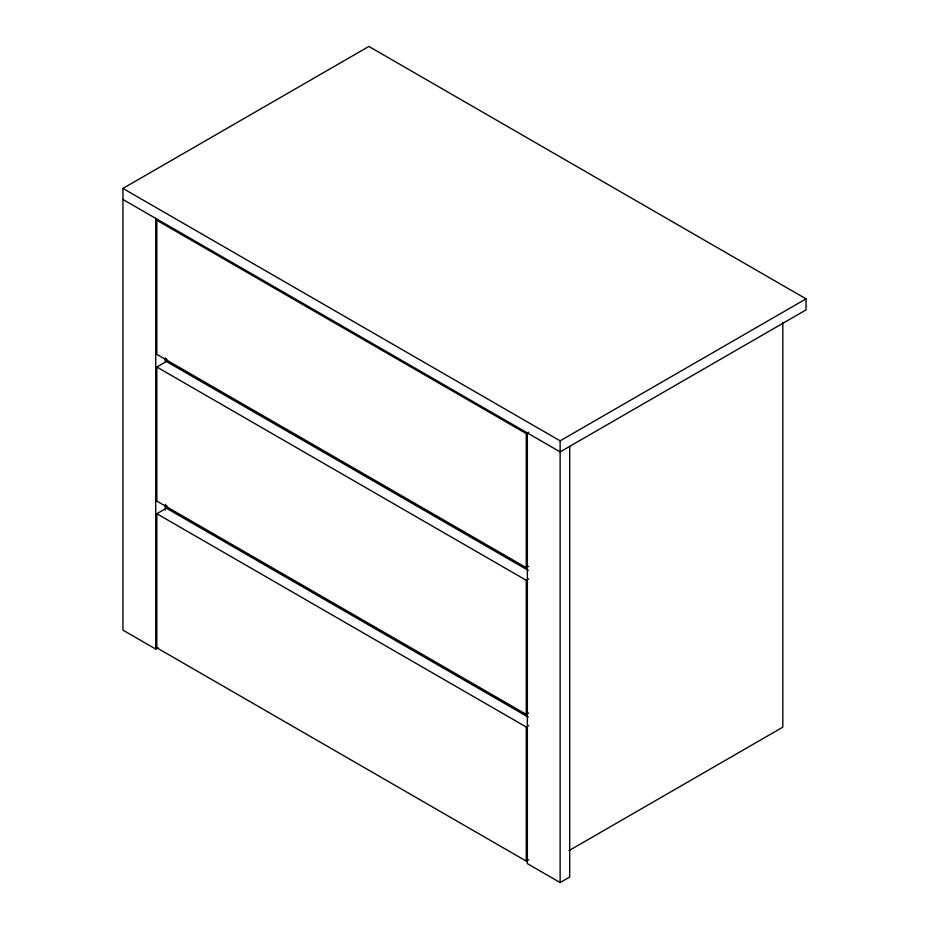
<?xml version="1.0" encoding="UTF-8"?>
<svg xmlns="http://www.w3.org/2000/svg" width="929" height="929" viewBox="0 0 929 929"><rect width="100%" height="100%" fill="white"/><g stroke="black" fill="none" stroke-linecap="round" stroke-linejoin="round"><path stroke-width="1.39" d="M158.127 647.699L155.735 649.069L122.953 630.141L122.953 188.424L368.871 46.45L806.047 298.859L806.047 309.903L560.129 451.877L122.953 199.468M528.647 713.007L526.255 714.378L156.827 501.103L156.827 367.013L166.396 361.486L528.276 570.418M528.647 859.72L526.255 861.09L156.827 647.815L156.827 513.725L166.396 508.198L528.276 717.13M528.647 566.295L526.255 567.665L156.827 354.39L156.827 220.289L526.255 433.576L528.647 432.194M122.953 188.424L560.129 440.834L806.047 298.859M156.827 367.013L526.255 580.288L528.647 578.906M156.827 513.725L526.255 727.001L528.647 725.619M568.978 850.627L782.822 727.163L782.822 322.595M527.347 432.949L527.347 863.622L560.129 882.55L569.698 877.034L569.698 446.35M560.129 440.834L560.129 882.55M526.255 433.576L526.255 567.665M526.255 580.288L526.255 714.378M526.255 727.001L526.255 861.09M166.674 358.664L166.674 361.474M166.674 505.376L166.674 508.186M165.304 357.886L165.304 362.24M165.304 504.342L165.304 510.149M155.735 218.396L155.735 649.069"/></g></svg>
